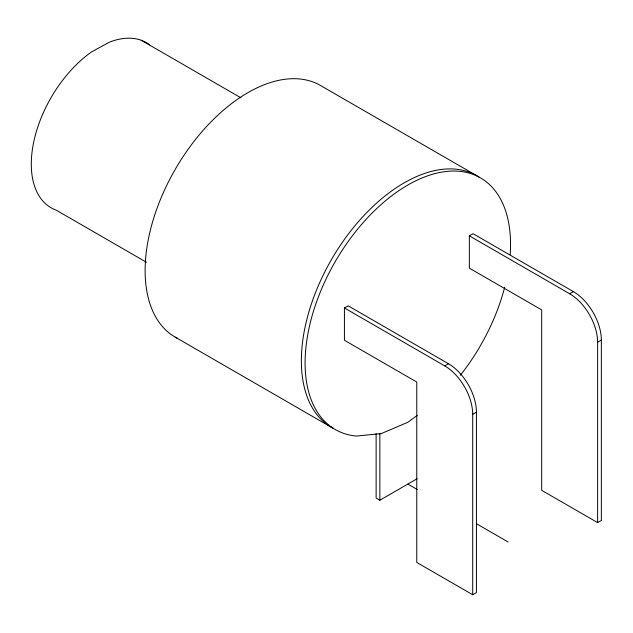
<?xml version="1.0" encoding="UTF-8"?>
<svg xmlns="http://www.w3.org/2000/svg" width="633" height="633" viewBox="0 0 633 633"><rect width="100%" height="100%" fill="white"/><g stroke="black" fill="none" stroke-linecap="round" stroke-linejoin="round"><path stroke-width="0.95" d="M417.202 415.446L407.818 422.29L381.232 433.605L356.458 436.058A145.281 83.88 -60 0 1 312.314 315.115A145.281 83.88 -60 0 1 431.326 174.621A145.281 83.88 -60 0 1 510.182 254.577M344.431 307.978L348.158 305.818L448.465 363.73A39.555 22.835 60 0 1 476.435 412.17L476.435 592.583L472.701 594.735L416.767 562.444L416.767 382.031L344.431 340.269L344.431 307.978L444.738 365.89A39.555 22.835 60 0 1 472.701 414.322L472.701 594.735M469.346 235.856L473.08 233.704L573.387 291.615A39.555 22.835 60 0 1 601.35 340.056L601.35 520.461L597.623 522.613L541.69 490.322L541.69 309.909L469.346 268.147L469.346 235.856L569.653 293.767A39.555 22.835 60 0 1 597.623 342.208L597.623 522.613M444.738 365.89L448.465 363.73M569.653 293.767L573.387 291.615M472.701 414.322L476.435 412.17M597.623 342.208L601.35 340.056M376.129 433.542L376.129 498.076L379.855 500.228L417.147 478.698M476.736 175.697L320.496 85.495A145.281 83.88 -60 0 0 173.988 171.511A145.281 83.88 -60 0 0 177.715 338.481M141.246 40.275L240.967 97.846M146.492 262.284L56.147 210.124A95.314 55.031 -60 0 1 34.119 140.186A95.314 55.031 -60 0 1 91.825 51.748L109.406 42.174A95.314 55.031 -60 0 1 149.689 44.864M175.214 337.128L331.455 427.338M407.818 484.079L417.171 489.475M476.673 523.831L508.125 541.99M379.855 433.74L379.855 500.228M333.108 428.248A145.281 83.88 -60 0 1 331.866 258.865A145.281 83.88 -60 0 1 479.157 177.193M504.691 287.232A145.281 83.88 -60 0 1 460.365 375.266"/></g></svg>
